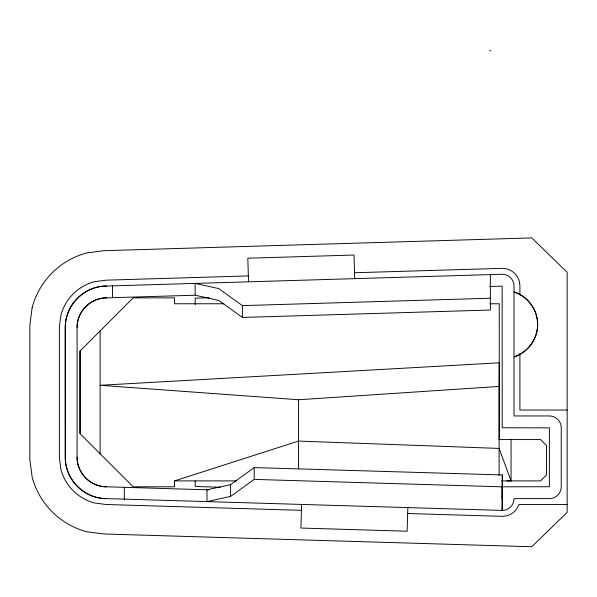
<?xml version="1.0" encoding="UTF-8"?>
<svg xmlns="http://www.w3.org/2000/svg" width="597" height="597" viewBox="0 0 597 597"><rect width="100%" height="100%" fill="white"/><g stroke="black" fill="none" stroke-linecap="round" stroke-linejoin="round"><path stroke-width="0.9" d="M506.98 480.898L511.062 480.898L499.107 448.422L298.5 441.079L174.511 480.898L174.511 486.801L133.176 486.801L80.035 433.661L80.035 351.006L133.176 297.866L174.511 297.866L174.511 303.769L223.823 303.769M100.124 453.75L100.124 330.917M499.107 386.431L499.249 362.812L100.124 385.296L298.5 399.751L499.107 386.431L499.107 475.331M502.152 486.839L254.218 479.398L230.599 496.406L206.98 501.607L206.98 489.801L230.591 484.652L254.218 467.593L502.338 474.943L502.204 510.42A11.806 11.806 0 0 0 514.01 498.614L549.434 498.614A11.806 11.806 0 0 0 561.247 486.801L561.247 427.758A11.806 11.806 0 0 0 549.434 415.952L514.01 415.952L514.01 286.053A11.806 11.806 0 0 0 502.204 274.247L106.609 286.053C84.446 285.866 65.207 305.343 65.26 327.387L65.274 457.28C65.051 479.436 84.453 498.838 106.609 498.614L502.204 510.42L502.204 486.801L549.344 486.749L549.382 427.855L502.204 427.758L502.144 286.15L489.495 286.441M502.338 474.943L502.107 498.555M301.604 504.435L300.903 528.039L407.132 531.211L407.841 507.607M208.972 489.846L106.609 486.801C90.804 486.906 76.983 473.085 77.088 457.28L77.088 327.387C76.983 311.582 90.804 297.761 106.609 297.866L195.144 295.224L218.763 300.418L242.382 317.432L490.368 310.03L490.368 274.598M248.494 275.911L106.132 280.165L94.371 281.709A47.282 47.282 0 0 0 60.931 315.149L59.372 326.999L59.372 457.668L60.931 469.518A47.282 47.282 0 0 0 94.371 502.958L106.132 504.502L301.522 510.338M354.558 272.747L502.502 268.329L506.801 268.896A17.761 17.761 0 0 1 519.36 281.456L519.912 285.664L519.912 294.948M209.137 297.754L195.174 298.172L195.174 304.634M195.144 295.224L195.144 283.411L218.763 288.612L242.382 305.619L490.368 298.224M489.928 303.769L499.249 303.769L499.249 439.571M567.15 410.049L519.912 410.049L519.912 353.424M499.107 439.571L540.583 439.571L546.486 445.474L546.486 474.996L540.583 480.898L501.681 480.898M174.511 480.898L236.502 480.898M567.15 504.517L518.823 504.517L517.584 507.495A17.761 17.761 0 0 1 506.801 515.771L502.502 516.338L407.594 513.502M220.345 487.242L195.174 486.495L195.174 480.958M489.741 50.252L490.279 50.327L490.338 51.006M354.715 278.65L354.006 255.038L247.822 258.21L248.531 281.821M230.591 484.652L230.599 496.406M511.062 439.571L511.062 480.898M298.5 399.751L298.5 468.861M254.218 467.593L254.218 479.398M242.382 305.619L242.382 317.432M124.318 487.331L124.318 499.144M112.482 285.881L112.482 297.687M80.035 351.006L80.035 433.661M106.609 286.053A41.327 41.327 0 0 0 65.274 327.387L65.274 457.28A41.327 41.327 0 0 0 106.609 498.614M106.609 486.801A29.522 29.522 0 0 1 77.088 457.28M77.088 327.387A29.522 29.522 0 0 1 106.609 297.866M537.628 324.432C537.636 338.895 527.77 352.461 514.01 356.909A34.133 34.133 0 0 0 514.01 291.955C527.77 296.403 537.636 309.97 537.628 324.432M32.171 307.44L29.85 325.067L29.85 459.6L32.171 477.227A77.065 77.065 0 0 0 86.662 531.718L103.759 533.972L531.74 546.748L567.15 512.375L567.15 272.292L531.74 237.919L103.759 250.695L86.662 252.949A77.065 77.065 0 0 0 32.171 307.44"/></g></svg>
